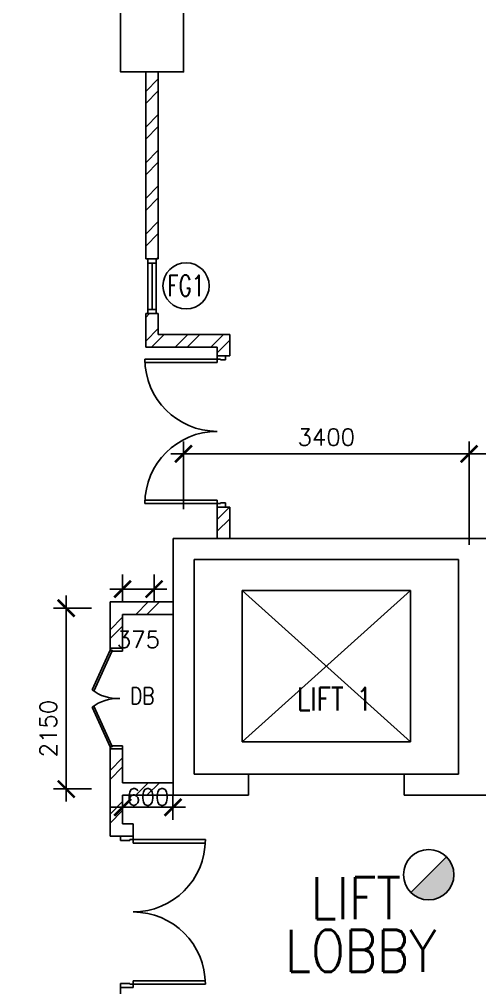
# Model space of a CAD drawing. Extents: x 2266480 to 2405436, y -858634 to -757865.
# Drawn here: x 2293440 to 2298919, y -813691 to -802174 of the extents above; entities that cross this region are included whole.
import ezdxf

# ---------------------------------------------------------------- set-up
doc = ezdxf.new("R2010")
doc.units = 0
doc.header["$LTSCALE"] = 10
doc.header["$MEASUREMENT"] = 0
doc.layers.get('0').update_dxf_attribs({"linetype": 'CONTINUOUS'})
doc.layers.get('DEFPOINTS').update_dxf_attribs({"linetype": 'CONTINUOUS'})
for name, color, linetype in [('-FF', 240, 'CONTINUOUS'), ('COL', 3, 'CONTINUOUS'), ('DIM', 7, 'CONTINUOUS'), ('DOOR', 5, 'CONTINUOUS'), ('DR', 7, 'CONTINUOUS'), ('FG-T', 7, 'CONTINUOUS'), ('FITT', 5, 'CONTINUOUS'), ('H', 1, 'CONTINUOUS'), ('hatch', 7, 'CONTINUOUS'), ('LINE', 7, 'CONTINUOUS'), ('stair', 7, 'CONTINUOUS'), ('T25', 7, 'CONTINUOUS'), ('T50', 4, 'CONTINUOUS'), ('WALL', 2, 'CONTINUOUS')]:
    doc.layers.add(name, color=color, linetype=linetype)
doc.styles.add('ROMANS', font='romans')
doc.styles.get("Standard").update_dxf_attribs({"font": 'ROMANS.SHX'})
doc.dimstyles.new('STANDARD$0', dxfattribs={"dimscale": 0, "dimtxt": 8, "dimasz": 6, "dimexe": 1, "dimexo": 1, "dimgap": 3, "dimtad": 1, "dimdec": 0, "dimlfac": -1, "dimrnd": 1, "dimzin": 0, "dimdsep": 46, "dimtxsty": 'Standard', "dimcen": 0, "dimclrd": 5, "dimclre": 250, "dimadec": 0, "dimazin": 0, "dimtfac": 1, "dimtdec": 4, "dimtofl": 0, "dimtmove": 0, "dimatfit": 3, "dimfxl": 1, "dimtolj": 1, "dimtzin": 0, "dimarcsym": 0})

# ---------------------------------------------------------------- blocks, each defined once
blk = doc.blocks.new('FG')
at = {"layer": 'LINE', "linetype": 'Continuous'}
for points in [[(0, 0), (50, 0), (50, 100), (0, 100)], [(600, 0), (650, 0), (650, 100), (600, 100)]]:
    blk.add_lwpolyline(points, close=True, dxfattribs=at)
at = {"layer": 'LINE', "color": 5, "linetype": 'Continuous'}
for points in [[(600, 100), (50, 100)], [(50, 0), (600, 0)]]:
    blk.add_lwpolyline(points, dxfattribs=at)
at = {"layer": 'LINE', "color": 1, "linetype": 'Continuous'}
blk.add_lwpolyline([(50, 50), (600, 50)], dxfattribs=at)
blk = doc.blocks.new('D1800-A')
at = {"layer": 'DR'}
for p, q in [((0, 0), (100, 0)), ((0, -50), (0, 0)), ((100, 0), (100, -40)), ((60, -50), (0, -50)), ((100, -40), (60, -40)), ((60, -40), (60, -50)), ((100, -40), (960, -40)), ((100, -80), (100, -40)), ((959, -80), (100, -80)), ((959, -1720), (100, -1720)), ((100, -1720), (100, -1760)), ((60, -1750), (0, -1750)), ((0, -1750), (0, -1800)), ((0, -1800), (100, -1800)), ((60, -1760), (60, -1750)), ((100, -1760), (60, -1760)), ((100, -1760), (960, -1760)), ((100, -1800), (100, -1760))]:
    blk.add_line(p, q, dxfattribs=at)
for centre, start, end in [((100, -40), 270.0001, 0), ((100, -1760), 0, 90)]:
    blk.add_arc(centre, 860, start, end, dxfattribs=at)
blk = doc.blocks.new('DR-1800-B')
at = {"layer": 'DR'}
for p, q in [((-50, 0), (0, 0)), ((0, 0), (0, -150)), ((-1800, 0), (-1800, -150)), ((-1750, 0), (-1800, 0)), ((-1760, -150), (-1760, -110)), ((-1760, -110), (-1750, -110)), ((-1750, -110), (-1750, 0)), ((-50, -110), (-50, 0)), ((-40, -110), (-50, -110)), ((-40, -150), (-40, -110)), ((-1800, -150), (-1760, -150)), ((-1760, -150), (-1760, -1010)), ((-1720, -150), (-1760, -150)), ((-1720, -1009), (-1720, -150)), ((-80, -1009), (-80, -150)), ((-80, -150), (-40, -150)), ((-40, -150), (-40, -1010)), ((0, -150), (-40, -150))]:
    blk.add_line(p, q, dxfattribs=at)
for centre, start, end in [((-1760, -150), 270, 0), ((-40, -150), 180.0001, 270)]:
    blk.add_arc(centre, 860, start, end, dxfattribs=at)
blk = doc.blocks.new('_ARCHTICK')
at = {"color": 0, "linetype": 'ByBlock', "const_width": 0.15}
blk.add_lwpolyline([(-0.5, -0.5), (0.5, 0.5)], dxfattribs=at)
blk = doc.blocks.new('*D121')
at = {"layer": 'DEFPOINTS', "color": 0, "transparency": 16777216}
for p in [(2294669, -811253), (2295269, -811253), (2294669, -811546)]:
    blk.add_point(p, dxfattribs=at)
at = {"layer": 'DIM', "color": 7, "lineweight": -2, "transparency": 16777216}
for p, q in [((2294669, -811403), (2294669, -811696)), ((2295269, -811403), (2295269, -811696)), ((2295419, -811546), (2294519, -811546))]:
    blk.add_line(p, q, dxfattribs=at)
at = {"layer": 'DIM', "color": 7, "lineweight": -2, "transparency": 16777216, "xscale": 200, "yscale": 200, "zscale": 200, "rotation": 180}
blk.add_blockref('_ARCHTICK', (2294669, -811546), dxfattribs=at)
at = {"layer": 'DIM', "color": 7, "lineweight": -2, "transparency": 16777216, "xscale": 200, "yscale": 200, "zscale": 200}
blk.add_blockref('_ARCHTICK', (2295269, -811546), dxfattribs=at)
at = {"layer": 'DIM', "color": 7, "transparency": 16777216, "insert": (2294969, -811423), "char_height": 200, "attachment_point": 5, "style": 'ROMANS'}
blk.add_mtext('\\A1;600', dxfattribs=at)
blk = doc.blocks.new('*D122')
at = {"layer": 'DEFPOINTS', "color": 0, "transparency": 16777216}
for p in [(2294451, -809178), (2293998, -811328), (2294451, -811328)]:
    blk.add_point(p, dxfattribs=at)
at = {"layer": 'DIM', "color": 7, "lineweight": -2, "transparency": 16777216}
for p, q in [((2293998, -809028), (2293998, -811478)), ((2294301, -809178), (2293848, -809178)), ((2294301, -811328), (2293848, -811328))]:
    blk.add_line(p, q, dxfattribs=at)
at = {"layer": 'DIM', "color": 7, "lineweight": -2, "transparency": 16777216, "xscale": 200, "yscale": 200, "zscale": 200}
for p, rotation in [((2293998, -809178), 90), ((2293998, -811328), 270)]:
    blk.add_blockref('_ARCHTICK', p, dxfattribs=dict(at, rotation=rotation))
at = {"layer": 'DIM', "color": 7, "transparency": 16777216, "insert": (2293786, -810610), "char_height": 200, "attachment_point": 5, "rotation": 90, "style": 'ROMANS'}
blk.add_mtext('\\A1;2150', dxfattribs=at)
blk = doc.blocks.new('*D363')
at = {"layer": 'DEFPOINTS', "color": 0, "transparency": 16777216}
for p in [(2298794, -807343), (2295394, -808149), (2298794, -808150)]:
    blk.add_point(p, dxfattribs=at)
at = {"layer": 'DIM', "color": 7, "lineweight": -2, "transparency": 16777216}
for p, q in [((2295394, -807999), (2295394, -807193)), ((2298794, -808000), (2298794, -807193)), ((2295244, -807343), (2298944, -807343))]:
    blk.add_line(p, q, dxfattribs=at)
at = {"layer": 'DIM', "color": 7, "lineweight": -2, "transparency": 16777216, "xscale": 200, "yscale": 200, "zscale": 200, "rotation": 180}
blk.add_blockref('_ARCHTICK', (2295394, -807343), dxfattribs=at)
at = {"layer": 'DIM', "color": 7, "lineweight": -2, "transparency": 16777216, "xscale": 200, "yscale": 200, "zscale": 200}
blk.add_blockref('_ARCHTICK', (2298794, -807343), dxfattribs=at)
at = {"layer": 'DIM', "color": 7, "transparency": 16777216, "insert": (2297094, -807143), "char_height": 200, "attachment_point": 5, "style": 'ROMANS'}
blk.add_mtext('\\A1;3400', dxfattribs=at)
blk = doc.blocks.new('*D367')
at = {"layer": 'DEFPOINTS', "color": 0, "transparency": 16777216}
for p in [(2301594, -807343), (2298794, -808424), (2301594, -808424)]:
    blk.add_point(p, dxfattribs=at)
at = {"layer": 'DIM', "color": 7, "lineweight": -2, "transparency": 16777216}
for p, q in [((2298794, -808274), (2298794, -807193)), ((2301594, -808274), (2301594, -807193)), ((2298644, -807343), (2301744, -807343))]:
    blk.add_line(p, q, dxfattribs=at)
at = {"layer": 'DIM', "color": 7, "lineweight": -2, "transparency": 16777216, "xscale": 200, "yscale": 200, "zscale": 200, "rotation": 180}
blk.add_blockref('_ARCHTICK', (2298794, -807343), dxfattribs=at)
at = {"layer": 'DIM', "color": 7, "lineweight": -2, "transparency": 16777216, "xscale": 200, "yscale": 200, "zscale": 200}
blk.add_blockref('_ARCHTICK', (2301594, -807343), dxfattribs=at)
at = {"layer": 'DIM', "color": 7, "transparency": 16777216, "insert": (2300194, -807143), "char_height": 200, "attachment_point": 5, "style": 'ROMANS'}
blk.add_mtext('\\A1;2800', dxfattribs=at)
blk = doc.blocks.new('*D366')
at = {"layer": 'DEFPOINTS', "color": 0, "transparency": 16777216}
for p in [(2294669, -808627), (2295044, -808627), (2295044, -808950)]:
    blk.add_point(p, dxfattribs=at)
at = {"layer": 'FITT', "color": 7, "lineweight": -2, "transparency": 16777216}
for p, q in [((2294669, -808777), (2294669, -809100)), ((2295044, -808777), (2295044, -809100)), ((2294519, -808950), (2295194, -808950))]:
    blk.add_line(p, q, dxfattribs=at)
at = {"layer": 'FITT', "color": 7, "lineweight": -2, "transparency": 16777216, "xscale": 200, "yscale": 200, "zscale": 200, "rotation": 180}
blk.add_blockref('_ARCHTICK', (2294669, -808950), dxfattribs=at)
at = {"layer": 'FITT', "color": 7, "lineweight": -2, "transparency": 16777216, "xscale": 200, "yscale": 200, "zscale": 200}
blk.add_blockref('_ARCHTICK', (2295044, -808950), dxfattribs=at)
at = {"layer": 'FITT', "color": 7, "transparency": 16777216, "insert": (2294857, -809550), "char_height": 200, "attachment_point": 5, "style": 'ROMANS'}
blk.add_mtext('\\A1;375', dxfattribs=at)
blk = doc.blocks.new('SMOKE-HEAT DETECTOR')
at = {"layer": '-FF'}
blk.add_hatch(color=11, dxfattribs=at).paths.add_polyline_path([(300, 0, 0.198912), (212, 212), (-212, -212, 0.668179)])
at = {"layer": '-FF', "linetype": 'Continuous'}
blk.add_line((-212, -212), (212, 212), dxfattribs=at)
blk.add_circle((0, 0), 300, dxfattribs=at)

msp = doc.modelspace()

# ---------------------------------------------------------------- hatches: boundary and pattern name
at = {"layer": 'H'}
h = msp.add_hatch(dxfattribs=at)
h.set_pattern_fill('ANSI32', color=0, scale=800, style=0)
h.paths.add_polyline_path([(2295094.4, -800074.1), (2294944.4, -800074.1), (2294944.4, -802049.1), (2295094.4, -802049.1)])
h.paths.add_polyline_path([(2295094.4, -802799.1), (2294944.4, -802799.1), (2294944.4, -805024.1), (2295094.4, -805024.1)])
h.paths.add_polyline_path([(2295094.4, -805924.1), (2295094.4, -805674.1), (2294944.4, -805674.1), (2294944.4, -806074.1), (2295794.4, -806074.1), (2295794.4, -806174.1), (2295944.4, -806174.1), (2295944.4, -805924.1)])
h.paths.add_polyline_path([(2295944.4, -807974.1), (2295794.4, -807974.1), (2295794.4, -808348.3), (2295944.4, -808348.3)])
h.paths.add_polyline_path([(2291744.4, -805674.1), (2291744.4, -805549.1), (2291594.4, -805549.1), (2291594.4, -805824.1), (2292444.4, -805824.1), (2292444.4, -806099.1), (2292594.4, -806099.1), (2292594.4, -805674.1)])
h.paths.add_polyline_path([(2291744.4, -804199.1), (2291644.4, -804199.1), (2291594.4, -804199.1), (2291594.4, -804649.1), (2291744.4, -804649.1)])
h.paths.add_polyline_path([(2291594.4, -803024.1), (2291594.4, -803299.1), (2291744.4, -803299.1), (2291744.4, -803174.1), (2292594.4, -803174.1), (2292594.4, -802749.1), (2292444.4, -802749.1), (2292444.4, -803024.1)])
h.paths.add_polyline_path([(2292444.4, -802099.1), (2292594.4, -802099.1), (2292594.4, -799749.1), (2292444.4, -799749.1)])

# ---------------------------------------------------------------- linework, layer by layer
at = {"color": 0, "ltscale": 2}
for p, q in [((2295269.4, -811403.1), (2295269.4, -808348.2)), ((2295269.4, -808348.2), (2301719.4, -808349.1)), ((2295519.4, -808598.2), (2298669.4, -808598.7)), ((2295519.4, -811153.1), (2295519.4, -808598.2)), ((2295519.4, -811153.1), (2295519.4, -808598.3)), ((2295519.4, -811153.1), (2295519.4, -808598.3)), ((2298669.4, -808598.3), (2298669.4, -811153.1)), ((2298669.4, -808598.3), (2298669.4, -811153.1)), ((2296094.4, -808968.1), (2298094.4, -808968.1)), ((2296094.4, -810768.1), (2296094.4, -808968.1)), ((2298094.4, -808968.1), (2298094.4, -810768.1)), ((2298094.4, -810768.1), (2296094.4, -810768.1)), ((2296169.4, -811153.1), (2295519.4, -811153.1)), ((2296169.4, -811403.1), (2296169.4, -811153.1)), ((2298669.4, -811153.1), (2298019.4, -811153.1)), ((2298019.4, -811403.1), (2298019.4, -811153.1)), ((2296169.4, -811403.1), (2295269.4, -811403.1)), ((2298919.4, -811403.1), (2298019.4, -811403.1)), ((2299642.6, -811403.1), (2298919.4, -811403.1))]:
    msp.add_line(p, q, dxfattribs=at)
at = {"color": 0}
for p, q in [((2296094.4, -808968.1), (2298094.4, -810768.1)), ((2296094.4, -810768.1), (2298094.4, -808968.1)), ((2296169.4, -811153.1), (2298019.4, -811153.1))]:
    msp.add_line(p, q, dxfattribs=at)
at = {"layer": 'COL', "color": 0}
msp.add_lwpolyline([(2295394.4, -802049.1), (2295394.4, -802799.1), (2294644.4, -802799.1), (2294644.4, -802049.1)], close=True, dxfattribs=at)
at = {"layer": 'DIM', "color": 0}
msp.add_line((2298794.4, -808424.1), (2298794.4, -807630.7), dxfattribs=at)
at = {"layer": 'DOOR', "color": 0}
for p, q in [((2294519.4, -809677), (2294306.1, -810147.9)), ((2294540.2, -809690.8), (2294326.3, -810162.8)), ((2294519.4, -809652), (2294519.4, -809677)), ((2294519.4, -809677), (2294544.4, -809677)), ((2294540.2, -809690.8), (2294519.4, -809677)), ((2294544.4, -809677), (2294544.4, -809690)), ((2294544.4, -809690), (2294669.4, -809690)), ((2294669.4, -809690), (2294669.4, -809654.2)), ((2294519.4, -810827), (2294306.1, -810356)), ((2294540.2, -810813.1), (2294326.3, -810341.1)), ((2294540.2, -810813.1), (2294519.4, -810827)), ((2294519.4, -810827), (2294544.4, -810827)), ((2294519.4, -810852), (2294519.4, -810827)), ((2294544.4, -810827), (2294544.4, -810814)), ((2294544.4, -810814), (2294669.4, -810814)), ((2294669.4, -810852), (2294669.4, -810814))]:
    msp.add_line(p, q, dxfattribs=at)
for centre, start, end in [((2294613.1, -809754.6), 232.03455, 272.4491), ((2294613.1, -810749.4), 87.5509, 127.96545)]:
    msp.add_arc(centre, 499, start, end, dxfattribs=at)
at = {"layer": 'FG-T', "color": 0}
msp.add_circle((2295424.5, -805343.7), 275, dxfattribs=at)
at = {"layer": 'hatch', "color": 0}
for p, q in [((2294975.2, -809103.1), (2294825.2, -809253.1)), ((2295107.6, -809103.1), (2294957.6, -809253.1)), ((2294519.4, -809433.6), (2294669.4, -809283.6)), ((2294519.4, -809539.7), (2294669.4, -809389.7)), ((2294519.4, -811108.1), (2294669.4, -810958.1)), ((2294519.4, -811214.1), (2294669.4, -811064.1)), ((2294975.2, -811253.1), (2294825.2, -811403.1)), ((2295107.6, -811253.1), (2294957.6, -811403.1)), ((2294519.4, -811627.7), (2294669.4, -811477.7)), ((2294519.4, -811733.7), (2294669.4, -811583.7))]:
    msp.add_line(p, q, dxfattribs=at)
at = {"layer": 'WALL', "color": 0}
for p, q in [((2294944.4, -802799.1), (2294944.4, -805024.1)), ((2295094.4, -802799.1), (2295094.4, -805024.1)), ((2294944.4, -805024.1), (2295094.4, -805024.1)), ((2294944.4, -805674.1), (2294944.4, -806074.1)), ((2294944.4, -805674.1), (2295094.4, -805674.1)), ((2295094.4, -805674.1), (2295094.4, -805924.1)), ((2295094.4, -805924.1), (2295944.4, -805924.1)), ((2295944.4, -805924.1), (2295944.4, -806174.1)), ((2294944.4, -806074.1), (2295794.4, -806074.1)), ((2295794.4, -806074.1), (2295794.4, -806174.1)), ((2295794.4, -806174.1), (2295944.4, -806174.1)), ((2295794.4, -808348.3), (2295794.4, -807974.1)), ((2295794.4, -807974.1), (2295944.4, -807974.1)), ((2295944.4, -808348.3), (2295944.4, -807974.1)), ((2294519.4, -809654.2), (2294519.4, -809103.1)), ((2294519.4, -809103.1), (2295269.4, -809103.1)), ((2294669.4, -809253.1), (2295269.4, -809253.1)), ((2294669.4, -809253.1), (2294669.4, -809654.2)), ((2294519.4, -809654.2), (2294669.4, -809654.2)), ((2294519.4, -810852), (2294519.4, -811890.6)), ((2294519.4, -810852), (2294669.4, -810852)), ((2294669.4, -811253.1), (2294669.4, -810852)), ((2295269.4, -811253.1), (2294669.4, -811253.1)), ((2295269.4, -811403.1), (2294669.4, -811403.1)), ((2294669.4, -811403.1), (2294669.4, -811740.6)), ((2294794.4, -811740.6), (2294669.4, -811740.6)), ((2294794.4, -811740.6), (2294794.4, -811890.6)), ((2294644.4, -811890.6), (2294519.4, -811890.6)), ((2294644.4, -813690.6), (2294644.4, -814053.1))]:
    msp.add_line(p, q, dxfattribs=at)
at = {"layer": 'WALL', "color": 0, "ltscale": 2}
for p, q in [((2294669.4, -811253.1), (2295269.4, -811253.1)), ((2294744.4, -811403.1), (2295269.4, -811403.1))]:
    msp.add_line(p, q, dxfattribs=at)

# ---------------------------------------------------------------- block references
at = {"layer": '-FF', "color": 0}
msp.add_blockref('SMOKE-HEAT DETECTOR', (2298313.2, -812347.9), dxfattribs=at)
at = {"layer": 'LINE', "color": 0, "xscale": -1, "rotation": 270}
msp.add_blockref('FG', (2294969.4, -805674.1), dxfattribs=at)
at = {"layer": 'stair', "color": 0}
for name, p, rotation in [('D1800-A', (2295894.4, -807974.1), 180), ('DR-1800-B', (2294644.4, -811890.6), 90)]:
    msp.add_blockref(name, p, dxfattribs=dict(at, rotation=rotation))

# ---------------------------------------------------------------- texts
at = {"color": 0, "ltscale": 10, "style": 'ROMANS', "width": 0.8}
msp.add_text('LIFT 1', height=275, dxfattribs=at).set_placement((2296745.4, -810393.9))
at = {"layer": 'FG-T', "color": 0, "style": 'ROMANS', "width": 0.7}
msp.add_text('FG1', height=250, dxfattribs=at).set_placement((2295201.1, -805465.8))
at = {"layer": 'T25', "color": 0, "style": 'ROMANS', "width": 0.8}
msp.add_text('DB', height=200, dxfattribs=at).set_placement((2294760.3, -810319.9))
at = {"layer": 'T50', "color": 0, "style": 'ROMANS', "width": 0.85}
for s, p in [('LIFT', (2296907.8, -812877.8)), ('LOBBY', (2296604.3, -813503.4))]:
    msp.add_text(s, height=500, dxfattribs=at).set_placement(p)

# ---------------------------------------------------------------- dimensions: what is measured, and where the dimension line sits
at = {"layer": 'DIM', "color": 0}
for base, p1, p2, picture, middle in [((2298794.4, -807342.9), (2295394.4, -808149.1), (2298794.4, -808149.6), '*D363', (2297094.4, -807142.9)), ((2301594.4, -807342.9), (2298794.4, -808424.1), (2301594.4, -808424.1), '*D367', (2300194.4, -807142.9))]:
    dim = msp.add_linear_dim(base=base, p1=p1, p2=p2, dimstyle='STANDARD$0', override={"dimscale": 100, "dimtxt": 2, "dimasz": 2, "dimexe": 1.5, "dimexo": 1.5, "dimgap": 1, "dimtxsty": 'ROMANS', "dimblk": 'ARCHTICK', "dimdle": 1.5, "dimclrd": 7, "dimclre": 7, "dimclrt": 7, "dimtdec": 0, "dimtmove": 2}, dxfattribs=at)
    dim.commit()
    dim.dimension.update_dxf_attribs({"geometry": picture, "text_midpoint": middle})
for base, p1, p2, angle, picture, middle, dimtype in [((2293997.7, -811328.1), (2294451.4, -809178.1), (2294451.4, -811328.1), 270, '*D122', (2293785.6, -810610), 161), ((2294669.4, -811545.9), (2295269.4, -811253.1), (2294669.4, -811253.1), 180, '*D121', (2294969.4, -811423.4), 160)]:
    dim = msp.add_linear_dim(base=base, p1=p1, p2=p2, angle=angle, dimstyle='STANDARD$0', override={"dimscale": 100, "dimtxt": 2, "dimasz": 2, "dimexe": 1.5, "dimexo": 1.5, "dimgap": 1, "dimtxsty": 'ROMANS', "dimblk": 'ARCHTICK', "dimdle": 1.5, "dimclrd": 7, "dimclre": 7, "dimclrt": 7, "dimtdec": 0, "dimtmove": 2}, dxfattribs=at)
    dim.commit()
    dim.dimension.update_dxf_attribs({"geometry": picture, "text_midpoint": middle, "dimtype": dimtype})
at = {"layer": 'FITT', "color": 0}
dim = msp.add_linear_dim(base=(2295044.4, -808950.4), p1=(2294669.4, -808627.2), p2=(2295044.4, -808627.2), dimstyle='STANDARD$0', override={"dimscale": 100, "dimtxt": 2, "dimasz": 2, "dimexe": 1.5, "dimexo": 1.5, "dimgap": 1, "dimtxsty": 'ROMANS', "dimblk": 'ARCHTICK', "dimdle": 1.5, "dimclrd": 7, "dimclre": 7, "dimclrt": 7, "dimtdec": 0, "dimtmove": 2}, dxfattribs=at)
dim.commit()
dim.dimension.update_dxf_attribs({"geometry": '*D366', "text_midpoint": (2294856.9, -809550.4)})

doc.saveas('drawing.dxf')
